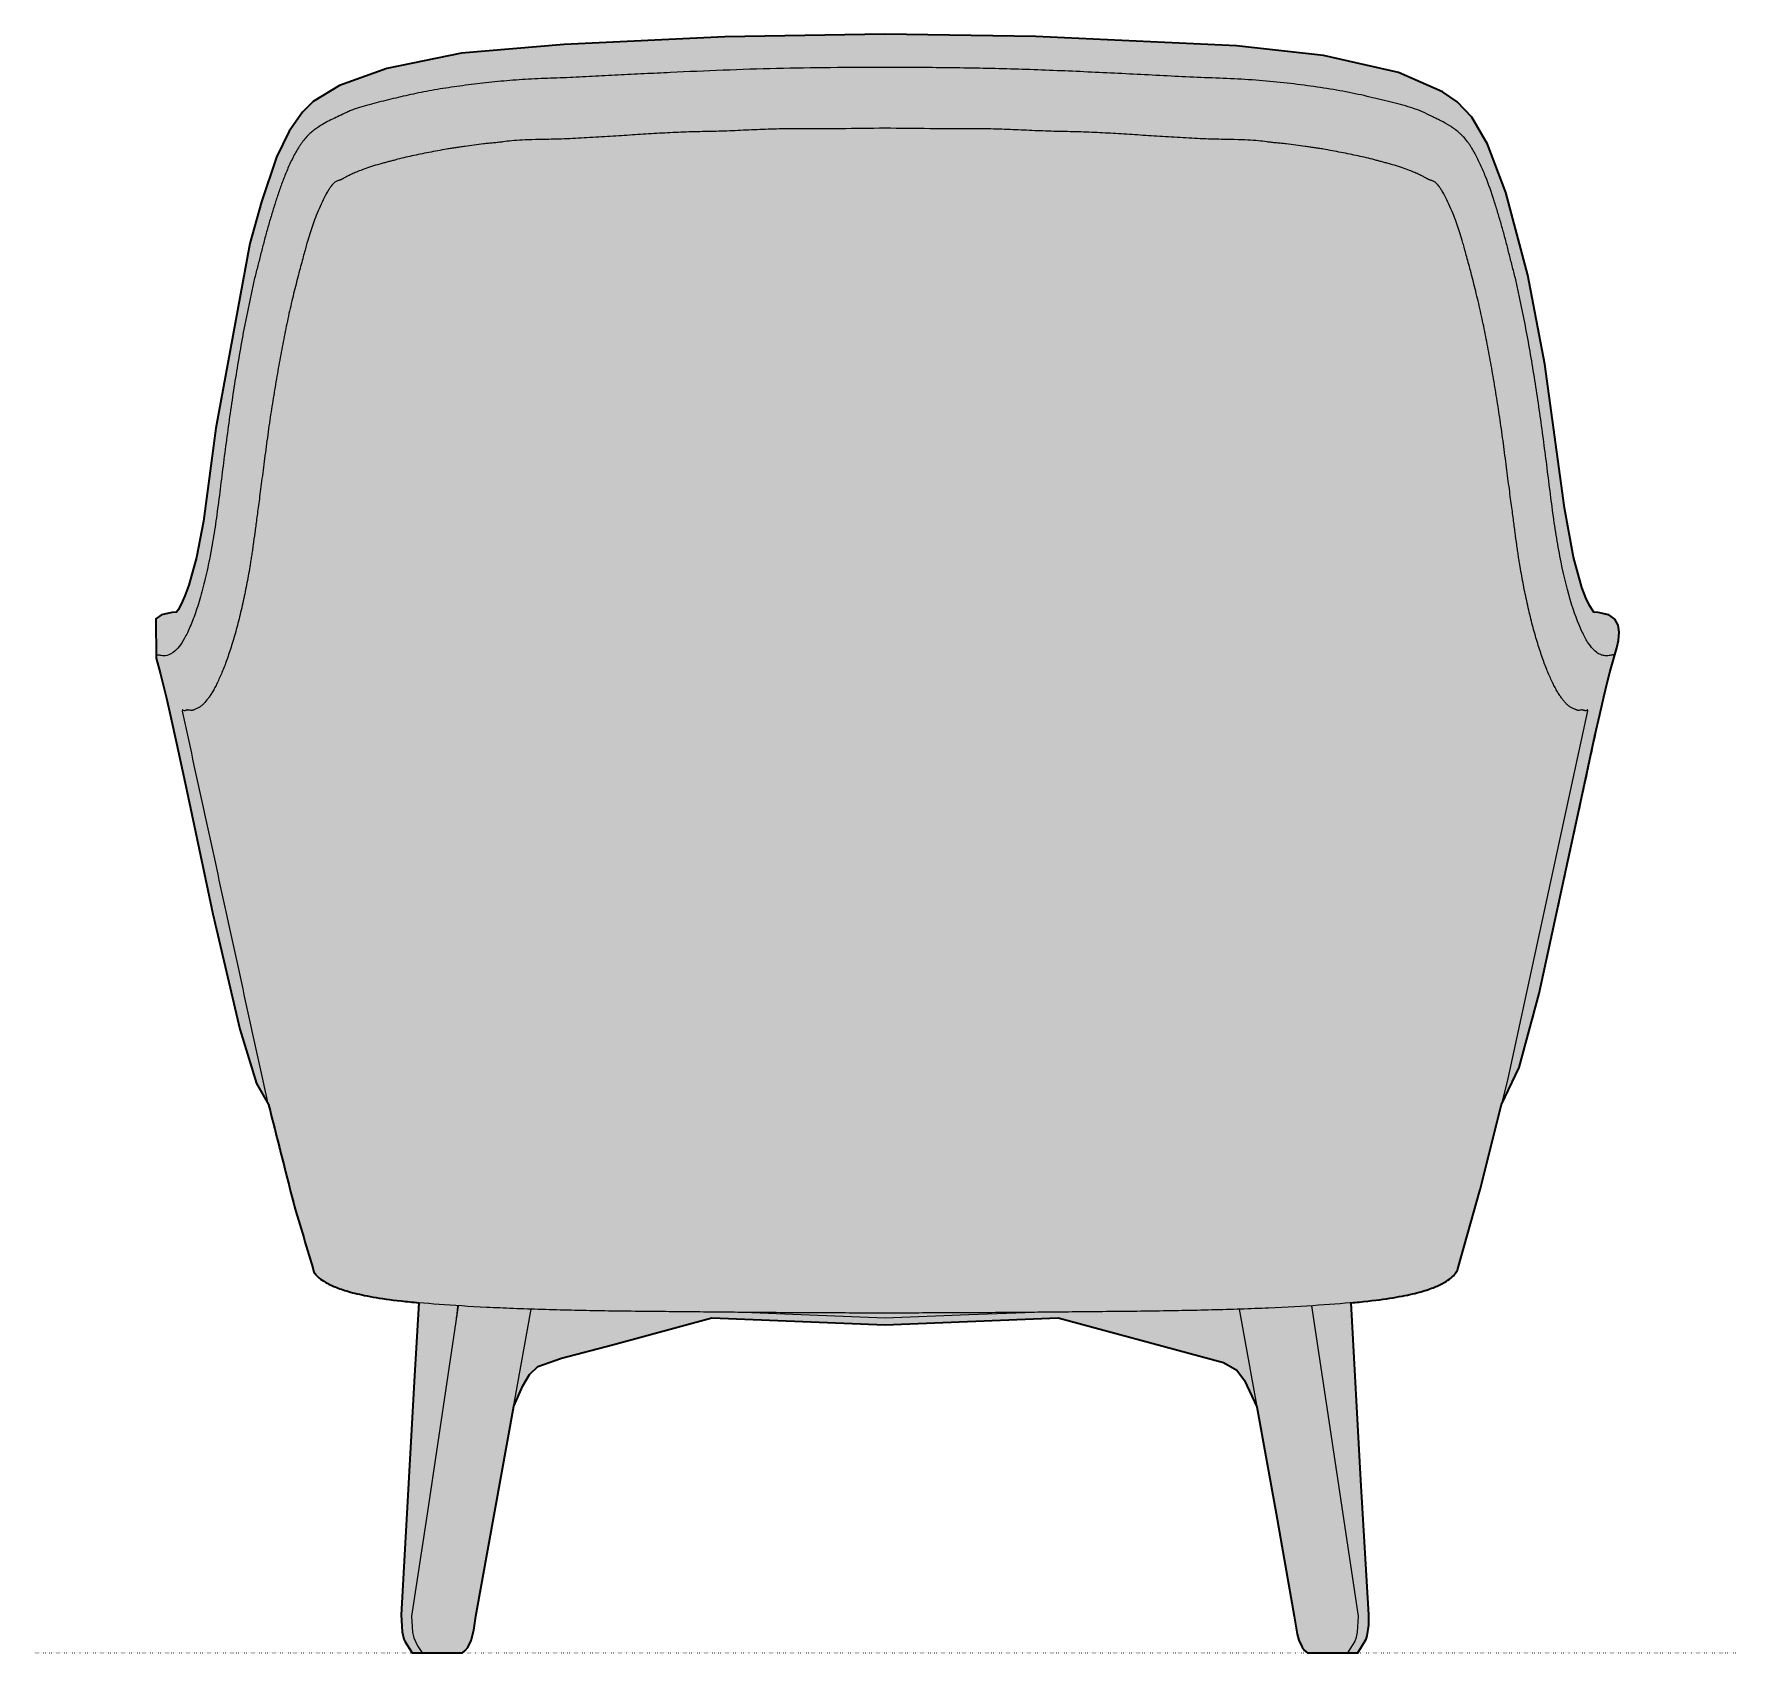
# Model space of a CAD drawing. Header units: millimetres. Extents: x 0 to 2534, y -1316 to 931.
# Drawn here: x 0 to 979, y -1316 to -385 of the extents above; entities that cross this region are included whole.
import ezdxf

# ---------------------------------------------------------------- set-up
doc = ezdxf.new("R2010")
doc.units = ezdxf.units.MM
doc.linetypes.add('Dots', pattern=[1, 0, -1])
doc.layers.add('Blocks', color=7, linetype='Continuous')
doc.layers.add('Blocks$Fill', color=7, linetype='Continuous', true_color=0xffffff)
for name, color, linetype, lineweight, true_color in [('Blocks$Inner', 7, 'Continuous', 25, 0x007f00), ('Blocks$Outline', 7, 'Continuous', 35, 0xff3f3f), ('Groud', 7, 'Dots', 25, 0x243775)]:
    doc.layers.add(name, color=color, linetype=linetype, lineweight=lineweight, true_color=true_color)

# ---------------------------------------------------------------- blocks, each defined once
blk = doc.blocks.new('Fri Back')
at = {"layer": 'Blocks$Fill'}
blk.add_hatch(color=256, dxfattribs=at).paths.add_polyline_path([(-254.28, 21.09), (-252.61, 10.89), (-251.54, 7.4), (-249.7, 3.35), (-248.23, 1.42), (-246.64, 0), (-217.57, 0), (-212.8, 7.99), (-212.3, 9.77), (-211.36, 16.02), (-211.25, 21.98), (-221.48, 201.45), (-207.32, 202.96), (-199.11, 204.1), (-195.48, 204.7), (-192.13, 205.31), (-189.04, 205.93), (-186.21, 206.56), (-183.61, 207.2), (-181.22, 207.84), (-179.03, 208.49), (-177.03, 209.14), (-175.18, 209.79), (-173.49, 210.44), (-171.94, 211.1), (-170.5, 211.75), (-169.18, 212.41), (-168.56, 212.74), (-167.96, 213.07), (-167.39, 213.4), (-166.84, 213.73), (-166.31, 214.06), (-165.81, 214.39), (-165.34, 214.72), (-164.88, 215.05), (-164.45, 215.37), (-164.04, 215.7), (-163.65, 216.03), (-163.28, 216.35), (-162.93, 216.68), (-162.6, 217.01), (-162.28, 217.33), (-161.99, 217.66), (-161.72, 217.99), (-161.59, 218.15), (-161.47, 218.32), (-161.35, 218.48), (-161.23, 218.65), (-161.12, 218.81), (-161.01, 218.98), (-160.91, 219.14), (-160.81, 219.31), (-160.72, 219.47), (-160.63, 219.64), (-160.55, 219.8), (-160.47, 219.97), (-160.39, 220.14), (-160.32, 220.31), (-160.25, 220.49), (-160.18, 220.67), (-160.11, 220.86), (-160.05, 221.06), (-134.97, 315.61), (-124.79, 336.82), (-113.24, 379.4), (-87.65, 497.14), (-74.11, 558.19), (-70.54, 571.52), (-68.54, 578.35), (-67.62, 582.43), (-67.22, 587.31), (-67.88, 591.38), (-69.74, 594.67), (-73.16, 597.17), (-79.31, 598.67), (-81.84, 598.79), (-84.34, 602.6), (-86.42, 607.1), (-88.66, 613.01), (-93.5, 630.36), (-98.65, 658.89), (-109.99, 741.53), (-119.74, 792.69), (-132.45, 840.28), (-142.9, 868.03), (-152.02, 883.62), (-160.39, 892.36), (-168.83, 898.22), (-194.21, 909.31), (-237.36, 919.05), (-287.45, 924.66), (-402.91, 929.97), (-489.72, 931.37), (-581.94, 929.75), (-674.44, 925.42), (-733.45, 920.37), (-776.33, 911.63), (-803.63, 901.75), (-818.81, 892.53), (-825.02, 886.52), (-832.63, 875.56), (-839.81, 860.49), (-848.61, 834.93), (-855.2, 810.81), (-874.88, 704.64), (-881.98, 651.13), (-885.98, 630.27), (-890.38, 614.26), (-892.62, 608.14), (-894.69, 603.45), (-896.55, 600.11), (-897.51, 598.86), (-900.15, 598.65), (-906.01, 597.29), (-909.38, 595.02), (-909.14, 572.24), (-906.84, 563.94), (-903.22, 549.28), (-860.98, 358.86), (-851.43, 327.63), (-844.53, 315.6), (-830.19, 259.07), (-818.33, 219.06), (-818.13, 218.73), (-817.92, 218.4), (-817.81, 218.24), (-817.7, 218.08), (-817.58, 217.91), (-817.45, 217.75), (-817.32, 217.58), (-817.18, 217.42), (-817.03, 217.26), (-816.88, 217.09), (-816.72, 216.93), (-816.55, 216.77), (-816.2, 216.44), (-815.83, 216.11), (-815.44, 215.79), (-815.02, 215.46), (-814.59, 215.14), (-814.14, 214.81), (-813.67, 214.48), (-813.17, 214.16), (-812.66, 213.83), (-812.12, 213.5), (-811.56, 213.18), (-810.97, 212.85), (-810.36, 212.52), (-809.05, 211.86), (-807.62, 211.2), (-806.07, 210.54), (-804.38, 209.88), (-802.54, 209.22), (-800.55, 208.57), (-798.38, 207.92), (-796.02, 207.28), (-793.46, 206.64), (-790.67, 206.01), (-787.64, 205.39), (-784.34, 204.78), (-776.85, 203.6), (-768.08, 202.49), (-758.06, 201.47), (-768.17, 21.99), (-767.58, 12.19), (-766.62, 7.99), (-765.78, 6.33), (-762.24, 0.58), (-761.86, 0), (-732.78, 0), (-731.24, 1.38), (-729.86, 3.13), (-727.96, 7.2), (-726.36, 13.2), (-725.14, 21.09), (-725.14, 21.1), (-703.34, 141.93), (-698.14, 153.71), (-694.33, 160.19), (-689.48, 164.86), (-675.88, 169.5), (-646.62, 177.36), (-589.32, 192.73), (-489.71, 188.78), (-390.1, 192.73), (-294.95, 167.19), (-287.31, 162.76), (-282.86, 156.68), (-275.77, 141.53), (-254.28, 21.1)], flags=0)
at = {"layer": 'Blocks$Inner'}
for points in [[(-900.16, 598.65), (-897.51, 598.86), (-896.55, 600.11), (-894.69, 603.45), (-892.62, 608.14), (-890.38, 614.26), (-885.98, 630.27), (-881.98, 651.13), (-874.88, 704.64), (-855.2, 810.81), (-848.61, 834.93), (-839.81, 860.49), (-832.63, 875.56), (-825.02, 886.52), (-818.81, 892.53), (-803.63, 901.75), (-776.33, 911.63), (-733.45, 920.37), (-674.44, 925.42), (-581.94, 929.75), (-489.72, 931.37), (-402.91, 929.97), (-287.45, 924.66), (-237.36, 919.05), (-194.21, 909.31), (-168.83, 898.22), (-160.39, 892.36), (-152.02, 883.62), (-142.9, 868.03), (-132.45, 840.28), (-119.74, 792.69), (-109.99, 741.53), (-98.65, 658.89), (-93.5, 630.36), (-88.66, 613.01), (-86.42, 607.1), (-84.34, 602.6), (-81.84, 598.79), (-79.29, 598.66)], [(-844.53, 315.6), (-851.43, 327.63), (-860.98, 358.86), (-876.6, 425.24), (-891.58, 496.07), (-897.42, 523.43), (-900.68, 538.21), (-903.22, 549.28), (-905.27, 557.79), (-906.84, 563.94), (-909.14, 572.24), (-909.38, 595.02), (-906.01, 597.29), (-900.13, 598.66)], [(-85.43, 541.94), (-131.28, 330.49), (-147.13, 266.72), (-160.05, 221.06)], [(-758.06, 201.47), (-760.47, 159.45), (-768.17, 21.99), (-767.58, 12.19), (-766.62, 7.99), (-765.78, 6.33), (-762.24, 0.58), (-761.86, 0), (-732.78, 0), (-731.24, 1.38), (-729.86, 3.13), (-727.96, 7.2), (-726.36, 13.2), (-725.14, 21.1)], [(-735.31, 199.76), (-753.11, 80.11), (-762.24, 21.22)], [(-725.14, 21.1), (-703.07, 143.45), (-693.41, 197.78)], [(-403.77, 195.96), (-441.47, 194.47), (-489.71, 192.56), (-537.95, 194.47), (-575.81, 195.97)], [(-285.98, 197.77), (-264.64, 80.22), (-254.28, 21.1)], [(-217.18, 21.22), (-235.55, 143.77), (-244.08, 199.76)], [(-221.48, 201.48), (-215.89, 99.47), (-211.25, 21.98)], [(-489.71, 188.78), (-589.32, 192.73), (-646.62, 177.36), (-675.88, 169.5), (-689.48, 164.86), (-694.33, 160.19), (-698.14, 153.71), (-703.34, 141.93)], [(-275.77, 141.53), (-282.86, 156.68), (-287.31, 162.76), (-294.95, 167.19), (-390.1, 192.73), (-489.71, 188.78)], [(-762.25, 21.16), (-761.6, 11.71), (-760.92, 8.75), (-758.84, 4.08), (-756.08, 0)], [(-254.28, 21.1), (-252.61, 10.89), (-251.54, 7.4), (-249.7, 3.35), (-248.23, 1.42), (-246.64, 0), (-217.57, 0), (-212.8, 7.99), (-212.3, 9.77), (-211.36, 16.02), (-211.25, 21.98)], [(-223.35, 0), (-219.38, 6.42), (-218.4, 9.12), (-217.77, 12.05), (-217.18, 21.16)]]:
    blk.add_lwpolyline(points, dxfattribs=at)
for points, knots in [([(-489.72, 912.14), (-500.15, 912.14), (-521.04, 912.06), (-552.11, 911.59), (-582.88, 910.61), (-608.15, 909.45), (-628.29, 908.5), (-643.35, 907.74), (-658.22, 906.94), (-672.96, 906.24), (-687.68, 905.76), (-702.16, 905.01), (-716.08, 903.72), (-729.55, 902.12), (-742.62, 900.33), (-755.2, 898.16), (-765.11, 896.02), (-772.74, 894.2), (-778.32, 892.83), (-783.9, 891.43), (-789.41, 890), (-793.81, 888.65), (-797.14, 887.38), (-800.32, 885.98), (-803.82, 884.22), (-807.6, 882.44), (-811.4, 880.61), (-814.81, 878.63), (-817.79, 876.51), (-820.09, 874.65), (-822.43, 872.43), (-824.32, 870.22), (-825.76, 868.27), (-827.14, 866.22), (-828.77, 863.51), (-830.57, 860.13), (-832.72, 855.63), (-835.07, 850.09), (-837.57, 843.41), (-839.86, 836.71), (-842.03, 829.86), (-844.1, 822.88), (-846.08, 815.9), (-847.94, 808.82), (-849.7, 801.68), (-851.27, 795.78), (-852.48, 790.95), (-853.32, 787.27), (-854.13, 783.59), (-855.19, 778.68), (-856.48, 772.53), (-857.95, 765.18), (-859.83, 755.33), (-862.01, 742.96), (-864.4, 728.11), (-866.6, 713.2), (-868.71, 698), (-870.68, 682.83), (-872.54, 667.7), (-874.47, 652.85), (-876.6, 639.05), (-879.07, 625.92), (-881.99, 613.25), (-885.23, 601.91), (-888.65, 592.41), (-892.04, 584.93), (-895.23, 579.67), (-899.11, 575.29), (-903.09, 573.52), (-905.88, 573.69), (-907.45, 574), (-908.61, 574.24), (-909.32, 574.23), (-909.21, 573.25)], [1.999444, 1.999444, 1.999444, 1.999444, 2.0176258, 2.0358076, 2.0539895, 2.0721713, 2.0812622, 2.0903531, 2.099444, 2.1085349, 2.1176258, 2.1267167, 2.1358076, 2.1448985, 2.1539895, 2.1630804, 2.1721713, 2.1767167, 2.1812622, 2.1858076, 2.1903531, 2.1948985, 2.1971713, 2.199444, 2.2039895, 2.2085349, 2.2130804, 2.2176258, 2.2198985, 2.2221713, 2.224444, 2.2267167, 2.2278531, 2.2289895, 2.2312622, 2.2335349, 2.2358076, 2.2403531, 2.2448985, 2.249444, 2.2539895, 2.2585349, 2.2630804, 2.2676258, 2.2721713, 2.2767167, 2.2789895, 2.2812622, 2.2835349, 2.2858076, 2.2903531, 2.2948985, 2.299444, 2.3085349, 2.3176258, 2.3267167, 2.3358076, 2.3448985, 2.3539895, 2.3630804, 2.3721713, 2.3812622, 2.3903531, 2.399444, 2.4085349, 2.4176258, 2.4267167, 2.4358076, 2.4539895, 2.4721713, 2.4812622, 2.4903531, 2.7378756, 2.7378756, 2.7378756, 2.7378756]), ([(-150.11, 862.48), (-150.45, 863.09), (-151.13, 864.33), (-152.22, 866.12), (-153.32, 867.8), (-154.86, 869.96), (-156.48, 871.84), (-157.94, 873.33), (-158.79, 874.13), (-160.07, 875.25), (-161.99, 876.81), (-165.48, 879.22), (-169.03, 881.14), (-172.56, 882.8), (-176.03, 884.45), (-180.41, 886.66), (-185.86, 888.78), (-191.57, 890.43), (-197.63, 891.97), (-206.08, 894.08), (-217.3, 896.76), (-231.56, 899.53), (-246.57, 901.71), (-262.12, 903.6), (-278.31, 905.12), (-295.1, 905.87), (-312.18, 906.46), (-329.41, 907.39), (-352.6, 908.58), (-381.78, 909.97), (-417.38, 911.37), (-453.35, 912.04), (-477.6, 912.14), (-489.72, 912.14)], [0.999444, 0.999444, 0.999444, 0.999444, 1.005126, 1.010808, 1.016489, 1.022171, 1.033535, 1.039217, 1.042058, 1.044899, 1.056262, 1.067626, 1.090353, 1.101717, 1.11308, 1.135808, 1.158535, 1.181262, 1.203989, 1.226717, 1.272171, 1.317626, 1.36308, 1.408535, 1.453989, 1.499444, 1.544899, 1.590353, 1.635808, 1.726717, 1.817626, 1.908535, 1.999444, 1.999444, 1.999444, 1.999444]), ([(-489.72, 877.25), (-498.32, 877.06), (-511.21, 876.91), (-526.17, 876.89), (-534.7, 876.89), (-543.2, 876.91), (-553.8, 876.73), (-566.49, 876.2), (-577.01, 875.72), (-585.39, 875.41), (-591.67, 875.28), (-597.91, 875.17), (-606.17, 874.93), (-616.44, 874.48), (-626.74, 873.85), (-635.07, 873.29), (-641.3, 872.91), (-647.75, 872.51), (-656.72, 871.93), (-668.08, 871.27), (-680.73, 870.78), (-691.25, 870.65), (-698.79, 870.46), (-704.56, 869.99), (-708.76, 869.44), (-711.78, 869.06), (-713.58, 868.86), (-714.99, 868.72), (-716.43, 868.6), (-718.32, 868.41), (-721.58, 868.06), (-726.12, 867.48), (-730.58, 866.84), (-734.11, 866.33), (-736.76, 865.96), (-739.4, 865.57), (-742.87, 865), (-747.16, 864.23), (-752.21, 863.24), (-757.17, 862.27), (-762.01, 861.28), (-766.72, 860.18), (-770.56, 859.22), (-773.59, 858.42), (-775.84, 857.82), (-778.14, 857.2), (-781.32, 856.32), (-785.29, 855.14), (-789.68, 853.65), (-793.31, 852.23), (-795.98, 851.04), (-797.77, 850.2), (-799.05, 849.56), (-799.97, 849.09), (-800.73, 848.69), (-801.27, 848.39), (-801.58, 848.22), (-801.82, 848.09), (-802.05, 847.96), (-802.36, 847.8), (-802.72, 847.63), (-803.14, 847.46), (-803.69, 847.27), (-804.34, 847.05), (-805.35, 846.68), (-806.38, 846.12), (-807.52, 845.03), (-808.46, 843.87), (-809.51, 842.31), (-811.01, 839.81), (-813.02, 836.03), (-815.4, 830.9), (-817.58, 825.63), (-819.29, 821.01), (-820.76, 816.54), (-822.29, 811.34), (-824.17, 804.54), (-826.61, 795.5), (-829.33, 784.99), (-831.62, 775.43), (-833.36, 767.61), (-834.58, 761.77), (-835.74, 755.91), (-837.28, 747.89), (-839.15, 737.64), (-840.92, 727.19), (-842.28, 718.74), (-843.26, 712.44), (-844.22, 705.94), (-845.48, 696.89), (-847, 685.37), (-848.4, 674.49), (-849.42, 666.66), (-850.13, 661.35), (-850.78, 656.61), (-851.55, 650.79), (-852.39, 644.36), (-853.16, 638.64), (-853.78, 634.27), (-854.27, 631.01), (-854.77, 627.88), (-855.41, 624.01), (-856.19, 619.55), (-857.15, 614.46), (-858.19, 609.27), (-859.33, 603.92), (-860.92, 596.96), (-863.02, 588.62), (-865.25, 581.01), (-867.09, 575.36), (-868.92, 570.02), (-870.79, 565.18), (-872.67, 560.89), (-874.03, 557.96), (-875.38, 555.31), (-876.72, 552.95), (-878.03, 550.86), (-879.7, 548.43), (-881.32, 546.52), (-882.65, 545.29), (-883.38, 544.7), (-883.9, 544.29), (-884.4, 543.96), (-885.01, 543.66), (-885.72, 543.38), (-886.42, 543.09), (-886.93, 542.84), (-887.16, 542.72), (-887.23, 542.68)], [1, 1, 1, 1, 1.0096154, 1.0144231, 1.0168269, 1.0192308, 1.0240385, 1.0288462, 1.0336538, 1.0360577, 1.0384615, 1.0408654, 1.0432692, 1.0480769, 1.0528846, 1.0552885, 1.0576923, 1.0600962, 1.0625, 1.0673077, 1.0721154, 1.0769231, 1.0817308, 1.0865385, 1.0913462, 1.09375, 1.0949519, 1.0961538, 1.0973558, 1.0985577, 1.1009615, 1.1057692, 1.1105769, 1.1129808, 1.1153846, 1.1177885, 1.1201923, 1.125, 1.1298077, 1.1346154, 1.1394231, 1.1442308, 1.1490385, 1.1514423, 1.1538462, 1.15625, 1.1586538, 1.1634615, 1.1682692, 1.1730769, 1.1778846, 1.1826923, 1.1850962, 1.1875, 1.1899038, 1.1911058, 1.1917067, 1.1923077, 1.1929087, 1.1935096, 1.1947115, 1.1959135, 1.1971154, 1.1995192, 1.2019231, 1.2067308, 1.2091346, 1.2115385, 1.2139423, 1.2163462, 1.2211538, 1.2259615, 1.2307692, 1.2355769, 1.2403846, 1.2451923, 1.25, 1.2548077, 1.2596154, 1.2644231, 1.2668269, 1.2692308, 1.2716346, 1.2740385, 1.2788462, 1.2836538, 1.2860577, 1.2884615, 1.2908654, 1.2932692, 1.2980769, 1.3028846, 1.3052885, 1.3076923, 1.3100962, 1.3125, 1.3173077, 1.3221154, 1.3245192, 1.3269231, 1.3293269, 1.3317308, 1.3365385, 1.3413462, 1.3461538, 1.3509615, 1.3557692, 1.3653846, 1.375, 1.3798077, 1.3846154, 1.3942308, 1.3990385, 1.4038462, 1.4086538, 1.4134615, 1.4182692, 1.4230769, 1.4326923, 1.4375, 1.4399038, 1.4423077, 1.4447115, 1.4471154, 1.4519231, 1.4567308, 1.4591346, 1.4602919, 1.4602919, 1.4602919, 1.4602919]), ([(-85.43, 541.96), (-85.37, 542.22), (-85.32, 542.54), (-85.35, 542.7), (-85.44, 542.65), (-85.6, 542.47), (-85.87, 542.21), (-86.34, 541.98), (-86.93, 542.08), (-87.45, 542.29), (-87.84, 542.46), (-88.27, 542.53), (-88.92, 542.5), (-89.82, 542.34), (-90.75, 542.25), (-91.38, 542.34), (-91.72, 542.44), (-91.97, 542.56), (-92.2, 542.69), (-92.51, 542.85), (-93.03, 543.11), (-93.73, 543.39), (-94.44, 543.67), (-95.05, 543.97), (-95.55, 544.3), (-96.07, 544.71), (-96.8, 545.3), (-97.75, 546.19), (-98.95, 547.49), (-100.17, 549.06), (-101.43, 550.88), (-102.74, 552.96), (-104.08, 555.32), (-105.42, 557.97), (-106.79, 560.9), (-108.2, 564.12), (-109.61, 567.61), (-111.45, 572.62), (-113.76, 579.5), (-116.45, 588.63), (-118.54, 596.96), (-120.13, 603.92), (-121.27, 609.27), (-122.31, 614.47), (-123.27, 619.56), (-124.04, 624.03), (-124.68, 627.9), (-125.18, 631.03), (-125.67, 634.29), (-126.3, 638.66), (-127.07, 644.38), (-128.07, 652.1), (-129.08, 659.61), (-130.03, 666.68), (-131.05, 674.52), (-132.45, 685.39), (-133.97, 696.91), (-135.23, 705.96), (-136.19, 712.46), (-137.17, 718.76), (-138.52, 727.21), (-140.29, 737.66), (-142.16, 747.91), (-143.69, 755.92), (-144.86, 761.79), (-146.08, 767.62), (-147.82, 775.44), (-150.11, 785), (-152.83, 795.5), (-155.28, 804.53), (-157.15, 811.34), (-158.68, 816.54), (-160.14, 821.03), (-161.84, 825.64), (-164.02, 830.91), (-166.4, 836.04), (-168.41, 839.82), (-169.91, 842.32), (-170.96, 843.88), (-171.9, 845.04), (-173.04, 846.12), (-174.07, 846.69), (-175.08, 847.06), (-175.73, 847.28), (-176.27, 847.47), (-176.69, 847.64), (-177.06, 847.81), (-177.36, 847.97), (-177.6, 848.1), (-177.84, 848.23), (-178.15, 848.4), (-178.68, 848.7), (-179.44, 849.1), (-180.36, 849.57), (-181.64, 850.21), (-183.43, 851.05), (-186.1, 852.23), (-189.72, 853.65), (-194.1, 855.14), (-198.08, 856.32), (-201.25, 857.2), (-203.55, 857.82), (-205.8, 858.42), (-208.84, 859.22), (-212.68, 860.19), (-217.39, 861.29), (-222.24, 862.28), (-227.21, 863.24), (-232.26, 864.23), (-236.55, 865), (-240.03, 865.57), (-242.67, 865.95), (-245.32, 866.32), (-248.86, 866.84), (-253.31, 867.47), (-257.86, 868.06), (-261.12, 868.41), (-263.01, 868.6), (-264.45, 868.72), (-265.86, 868.86), (-267.66, 869.06), (-270.69, 869.44), (-274.88, 869.99), (-280.66, 870.46), (-288.2, 870.65), (-298.72, 870.79), (-311.36, 871.28), (-322.72, 871.94), (-331.69, 872.51), (-338.14, 872.91), (-344.38, 873.29), (-352.72, 873.84), (-363.05, 874.48), (-373.34, 874.92), (-381.61, 875.18), (-387.85, 875.29), (-394.12, 875.42), (-402.49, 875.73), (-412.99, 876.2), (-425.64, 876.74), (-438.35, 876.94), (-451.11, 876.88), (-468.21, 876.92), (-481.11, 877.06), (-489.72, 877.25)], [0.4903846, 0.4903846, 0.4903846, 0.4903846, 0.4951923, 0.4975962, 0.5, 0.5024038, 0.5048077, 0.5096154, 0.5144231, 0.5168269, 0.5192308, 0.5216346, 0.5240385, 0.5288462, 0.5336538, 0.5360577, 0.5372596, 0.5384615, 0.5396635, 0.5408654, 0.5432692, 0.5480769, 0.5528846, 0.5552885, 0.5576923, 0.5600962, 0.5625, 0.5673077, 0.5721154, 0.5769231, 0.5817308, 0.5865385, 0.5913462, 0.5961538, 0.6009615, 0.6057692, 0.6105769, 0.6153846, 0.625, 0.6346154, 0.6442308, 0.6490385, 0.6538462, 0.6586538, 0.6634615, 0.6682692, 0.6706731, 0.6730769, 0.6754808, 0.6778846, 0.6826923, 0.6875, 0.6923077, 0.6947115, 0.6971154, 0.7019231, 0.7067308, 0.7091346, 0.7115385, 0.7139423, 0.7163462, 0.7211538, 0.7259615, 0.7283654, 0.7307692, 0.7331731, 0.7355769, 0.7403846, 0.7451923, 0.75, 0.7548077, 0.7596154, 0.7644231, 0.7692308, 0.7740385, 0.7788462, 0.7836538, 0.7860577, 0.7884615, 0.7908654, 0.7932692, 0.7980769, 0.8004808, 0.8028846, 0.8040865, 0.8052885, 0.8064904, 0.8070913, 0.8076923, 0.8082933, 0.8088942, 0.8100962, 0.8125, 0.8149038, 0.8173077, 0.8221154, 0.8269231, 0.8317308, 0.8365385, 0.8413462, 0.84375, 0.8461538, 0.8485577, 0.8509615, 0.8557692, 0.8605769, 0.8653846, 0.8701923, 0.875, 0.8798077, 0.8822115, 0.8846154, 0.8870192, 0.8894231, 0.8942308, 0.8990385, 0.9014423, 0.9026442, 0.9038462, 0.9050481, 0.90625, 0.9086538, 0.9134615, 0.9182692, 0.9230769, 0.9278846, 0.9326923, 0.9375, 0.9399038, 0.9423077, 0.9447115, 0.9471154, 0.9519231, 0.9567308, 0.9591346, 0.9615385, 0.9639423, 0.9663462, 0.9711538, 0.9759615, 0.9807692, 0.9855769, 0.9903846, 1, 1, 1, 1]), ([(-75.31, 573.72), (-75.98, 573.77), (-77.27, 574.02), (-79.57, 575.08), (-82.26, 577.31), (-85.31, 581.26), (-89.69, 589.33), (-95.56, 604.99), (-100.58, 626.21), (-103.79, 644.75), (-105.85, 659.23), (-107.69, 674.14), (-109.58, 689.14), (-111.58, 704.1), (-114.39, 724.02), (-117.56, 744.01), (-121.13, 763.57), (-123.61, 775.69), (-125.43, 784.21), (-126.52, 789.1), (-127.69, 793.95), (-129.27, 799.88), (-131.06, 807.06), (-132.91, 814.27), (-134.88, 821.36), (-136.95, 828.4), (-139.88, 837.8), (-143.13, 847.14), (-146.89, 856.11), (-148.97, 860.42), (-150.11, 862.48)], [0.702381, 0.702381, 0.702381, 0.702381, 0.7137297, 0.7256345, 0.7375392, 0.749444, 0.7613488, 0.7851583, 0.8089678, 0.8208726, 0.8327773, 0.8446821, 0.8565869, 0.8684916, 0.8803964, 0.9042059, 0.9161107, 0.9280154, 0.9339678, 0.936944, 0.9399202, 0.9458726, 0.951825, 0.9577773, 0.9637297, 0.9696821, 0.9756345, 0.9875392, 0.9934916, 0.999444, 0.999444, 0.999444, 0.999444]), ([(-70.36, 572.79), (-70.19, 573.82), (-70.31, 574.17), (-70.7, 574.25), (-71.58, 574.12), (-73.08, 573.74), (-74.71, 573.67), (-75.31, 573.72)], [0.3424005, 0.3424005, 0.3424005, 0.3424005, 0.6428571, 0.6547619, 0.6666667, 0.6904762, 0.702381, 0.702381, 0.702381, 0.702381]), ([(-887.48, 542.55), (-887.56, 542.51), (-887.72, 542.43), (-888.07, 542.32), (-888.69, 542.24), (-889.62, 542.33), (-890.52, 542.49), (-891.17, 542.52), (-891.6, 542.45), (-891.99, 542.28), (-892.51, 542.07), (-893.1, 541.97), (-893.57, 542.2), (-893.85, 542.45), (-894, 542.64), (-894.09, 542.69), (-894.13, 542.53), (-894.07, 542.21), (-894.02, 541.95)], [0.46153846, 0.46153846, 0.46153846, 0.46153846, 0.46274038, 0.46394231, 0.46634615, 0.47115385, 0.47596154, 0.47836538, 0.48076923, 0.48317308, 0.48557692, 0.49038462, 0.49519231, 0.49759615, 0.5, 0.50240385, 0.50480769, 0.50961538, 0.50961538, 0.50961538, 0.50961538]), ([(-160.05, 221.06), (-160.22, 220.52), (-160.77, 219.2), (-162.39, 217), (-165.57, 214.4), (-170.22, 211.75), (-176.59, 209.13), (-185.59, 206.54), (-198.3, 204.06), (-215.89, 201.84), (-239.32, 199.95), (-263.51, 198.59), (-284.87, 197.77), (-307.16, 197.14), (-335.95, 196.58), (-371.02, 196.29), (-406.14, 195.92), (-441.49, 195.67), (-476.95, 195.54), (-512.48, 195.56), (-547.88, 195.73), (-583.19, 196.03), (-618.32, 196.38), (-647.41, 196.66), (-670.4, 197.11), (-687.3, 197.55), (-703.71, 198.1), (-724.36, 199.04), (-747.29, 200.46), (-769.02, 202.43), (-785.11, 204.75), (-796.56, 207.26), (-804.76, 209.87), (-810.65, 212.53), (-814.79, 215.14), (-817.25, 217.31), (-818.07, 218.62), (-818.33, 219.06)], [0.015625, 0.015625, 0.015625, 0.015625, 0.03125, 0.0625, 0.09375, 0.125, 0.15625, 0.1875, 0.21875, 0.25, 0.28125, 0.3125, 0.328125, 0.34375, 0.375, 0.40625, 0.4375, 0.46875, 0.5, 0.53125, 0.5625, 0.59375, 0.625, 0.65625, 0.671875, 0.6875, 0.703125, 0.71875, 0.75, 0.78125, 0.8125, 0.84375, 0.875, 0.90625, 0.9375, 0.96875, 0.984375, 0.984375, 0.984375, 0.984375])]:
    blk.add_open_spline(points, degree=3, knots=knots, dxfattribs=at)
for points, degree in [([(-79.32, 598.67), (-73.16, 597.17), (-69.74, 594.67), (-67.88, 591.38), (-67.22, 587.31), (-67.62, 582.43), (-68.54, 578.35), (-70.54, 571.52), (-72.4, 564.81), (-74.11, 558.19), (-76.05, 550.16), (-78.39, 539.98), (-81.14, 527.6), (-87.65, 497.14), (-113.24, 379.4), (-124.79, 336.82), (-134.97, 315.61)], 1), ([(-845.54, 319.59), (-894.01, 541.9)], 1), ([(-830.19, 259.07), (-845.54, 319.59)], 1), ([(-818.33, 219.06), (-830.19, 259.07)], 1), ([(-735.7, 199.78), (-735.97, 197.1), (-736.24, 194.42), (-736.51, 191.74)], 3)]:
    blk.add_open_spline(points, degree=degree, dxfattribs=at)
at = {"layer": 'Blocks$Outline'}
for points in [[(-79.31, 598.67), (-81.84, 598.79), (-84.34, 602.6), (-86.42, 607.1), (-88.66, 613.01), (-93.5, 630.36), (-98.65, 658.89), (-109.99, 741.53), (-119.74, 792.69), (-132.45, 840.28), (-142.9, 868.03), (-152.02, 883.62), (-160.39, 892.36), (-168.83, 898.22), (-194.21, 909.31), (-237.36, 919.05), (-287.45, 924.66), (-402.91, 929.97), (-489.72, 931.37), (-581.94, 929.75), (-674.44, 925.42), (-733.45, 920.37), (-776.33, 911.63), (-803.63, 901.75), (-818.81, 892.53), (-825.02, 886.52), (-832.63, 875.56), (-839.81, 860.49), (-848.61, 834.93), (-855.2, 810.81), (-874.88, 704.64), (-881.98, 651.13), (-885.98, 630.27), (-890.38, 614.26), (-892.62, 608.14), (-894.69, 603.45), (-896.55, 600.11), (-897.51, 598.86), (-900.15, 598.65)], [(-900.15, 598.65), (-906.01, 597.29), (-909.38, 595.02), (-909.14, 572.24), (-906.84, 563.94), (-905.27, 557.79), (-903.22, 549.28), (-900.68, 538.21), (-897.42, 523.43), (-891.58, 496.07), (-876.6, 425.24), (-860.98, 358.86), (-851.43, 327.63), (-844.53, 315.6)], [(-134.97, 315.61), (-124.79, 336.82), (-113.24, 379.4), (-87.65, 497.14), (-81.14, 527.6), (-78.39, 539.98), (-76.05, 550.16), (-74.11, 558.19), (-72.4, 564.81), (-70.54, 571.52), (-68.54, 578.35), (-67.62, 582.43), (-67.22, 587.31), (-67.88, 591.38), (-69.74, 594.67), (-73.16, 597.17), (-79.31, 598.67)], [(-160.05, 221.06), (-147.13, 266.72), (-134.97, 315.61)], [(-758.06, 201.47), (-760.47, 159.45), (-768.17, 21.99), (-767.58, 12.19), (-766.62, 7.99), (-765.78, 6.33), (-762.24, 0.58), (-761.86, 0), (-732.78, 0), (-731.24, 1.38), (-729.86, 3.13), (-727.96, 7.2), (-726.36, 13.2), (-725.14, 21.09)], [(-211.25, 21.98), (-215.89, 99.47), (-221.48, 201.45)], [(-703.34, 141.93), (-698.14, 153.71), (-694.33, 160.19), (-689.48, 164.86), (-675.88, 169.5), (-646.62, 177.36), (-589.32, 192.73), (-489.71, 188.78)], [(-489.71, 188.78), (-390.1, 192.73), (-294.95, 167.19), (-287.31, 162.76), (-282.86, 156.68), (-275.77, 141.53)], [(-725.14, 21.1), (-703.34, 141.93)], [(-275.77, 141.53), (-264.64, 80.22), (-254.28, 21.1)], [(-725.14, 21.09), (-725.14, 21.1)], [(-254.28, 21.09), (-252.61, 10.89), (-251.54, 7.4), (-249.7, 3.35), (-248.23, 1.42), (-246.64, 0), (-217.57, 0), (-212.8, 7.99), (-212.3, 9.77), (-211.36, 16.02), (-211.25, 21.98)], [(-254.28, 21.1), (-254.28, 21.09)]]:
    blk.add_lwpolyline(points, dxfattribs=at)
for points, knots in [([(-844.53, 315.6), (-839.75, 296.75), (-834.97, 277.91), (-830.19, 259.07), (-826.24, 245.73), (-822.28, 232.4), (-818.33, 219.06), (-818.07, 218.62), (-817.25, 217.31), (-814.79, 215.14), (-810.65, 212.53), (-804.76, 209.87), (-796.56, 207.26), (-785.11, 204.75), (-771.73, 202.83), (-761.63, 201.8), (-758.06, 201.47)], [-2.918389, -2.918389, -2.918389, -2.918389, -1.984375, -1.984375, -1.984375, -0.984375, -0.984375, -0.984375, -0.96875, -0.9375, -0.90625, -0.875, -0.84375, -0.8125, -0.78125, -0.765825, -0.765825, -0.765825, -0.765825]), ([(-221.48, 201.45), (-219.89, 201.6), (-211.31, 202.42), (-198.3, 204.06), (-185.59, 206.54), (-176.59, 209.13), (-170.22, 211.75), (-165.57, 214.4), (-162.39, 217), (-160.77, 219.2), (-160.22, 220.52), (-160.05, 221.06)], [-0.2568221, -0.2568221, -0.2568221, -0.2568221, -0.25, -0.21875, -0.1875, -0.15625, -0.125, -0.09375, -0.0625, -0.03125, -0.015625, -0.015625, -0.015625, -0.015625])]:
    blk.add_open_spline(points, degree=3, knots=knots, dxfattribs=at)

msp = doc.modelspace()

# ---------------------------------------------------------------- linework, layer by layer
at = {"layer": 'Groud'}
msp.add_lwpolyline([(0, -1316.41), (979.43, -1316.41)], dxfattribs=at)

# ---------------------------------------------------------------- block references
at = {"layer": 'Blocks'}
msp.add_blockref('Fri Back', (979.43, -1316.41), dxfattribs=at)

doc.saveas('drawing.dxf')
